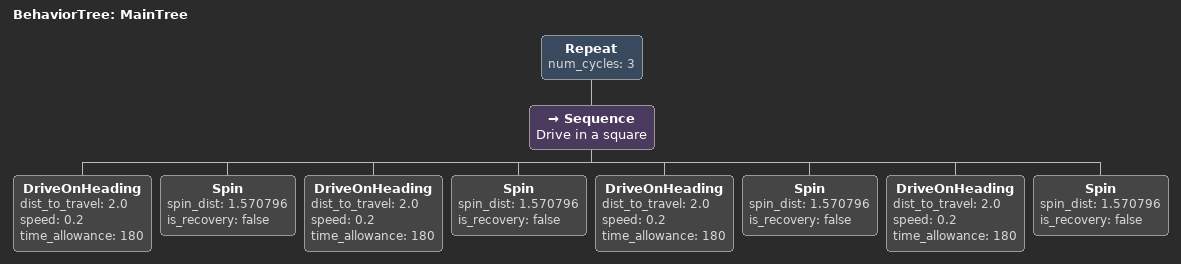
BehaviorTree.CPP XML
<root BTCPP_format="4" main_tree_to_execute="MainTree">
  <BehaviorTree ID="MainTree">
    <Repeat num_cycles="3">
      <Sequence name="Drive in a square">
        <DriveOnHeading dist_to_travel="2.0" speed="0.2" time_allowance="180"/>
        <Spin spin_dist="1.570796" is_recovery="false"/>
        <DriveOnHeading dist_to_travel="2.0" speed="0.2" time_allowance="180"/>
        <Spin spin_dist="1.570796" is_recovery="false"/>
        <DriveOnHeading dist_to_travel="2.0" speed="0.2" time_allowance="180"/>
        <Spin spin_dist="1.570796" is_recovery="false"/>
        <DriveOnHeading dist_to_travel="2.0" speed="0.2" time_allowance="180"/>
        <Spin spin_dist="1.570796" is_recovery="false"/>
      </Sequence>
    </Repeat>
  </BehaviorTree>
</root>
